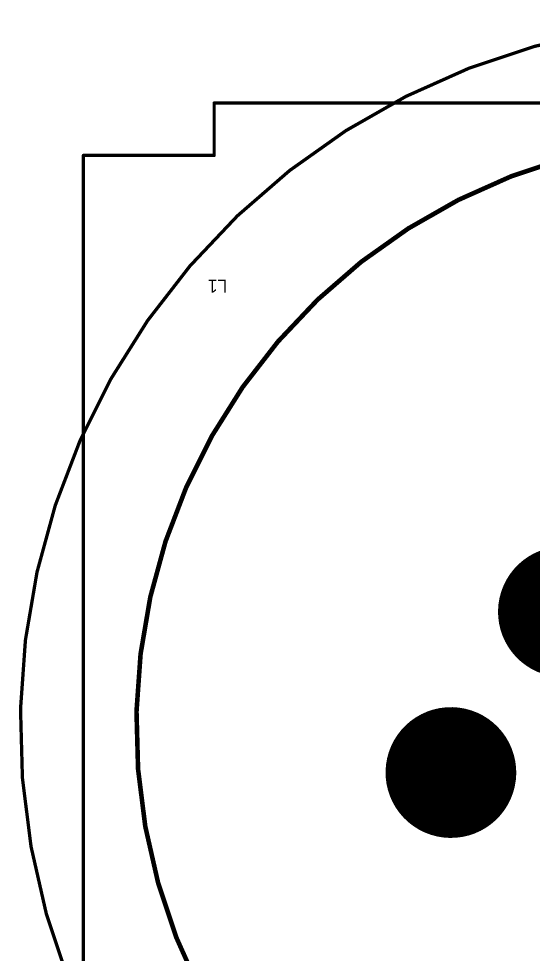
# Model space of a CAD drawing. Header units: millimetres. Extents: x -4 to 213, y -4 to 210.
# Drawn here: x 17.4 to 56.8, y 117.3 to 188.9 of the extents above; entities that cross this region are included whole.
import ezdxf

# ---------------------------------------------------------------- set-up
doc = ezdxf.new("R2010")
doc.units = ezdxf.units.MM
for name, color, linetype in [('BottomSolder', 6, 'Continuous'), ('Mechanical1', 6, 'Continuous'), ('Mechanical13', 56, 'Continuous'), ('Mechanical15', 56, 'Continuous'), ('PadHoleLayer', 156, 'Continuous'), ('TopOverlay', 2, 'Continuous'), ('TopSolder', 216, 'Continuous')]:
    doc.layers.add(name, color=color, linetype=linetype)

# ---------------------------------------------------------------- blocks, each defined once
blk = doc.blocks.new('DROSS__900_450_UH__R100230_041_000_17')
at = {"layer": 'BottomSolder', "const_width": 0.1016}
blk.add_lwpolyline([(-15.05080048, 15.00000048, 1), (-14.94920048, 15.00000048, 1)], format="xyb", close=True, dxfattribs=at)
at = {"layer": 'Mechanical13', "const_width": 0.254}
blk.add_lwpolyline([(44.90400722, 0, 1), (-44.90400722, 0, 1)], format="xyb", close=True, dxfattribs=at)
at = {"layer": 'Mechanical15', "const_width": 0.254}
blk.add_lwpolyline([(53.82509427999999, 0, 1), (-53.82509427999999, 0, 1)], format="xyb", close=True, dxfattribs=at)
at = {"layer": 'PadHoleLayer', "const_width": 5.00000016}
for points in [[(-17.50000056, 15.00000048, 1), (-12.5000004, 15.00000048, 1)], [(-2.49999754, 15.00000048, 1), (2.50000262, 15.00000048, 1)]]:
    blk.add_lwpolyline(points, format="xyb", close=True, dxfattribs=at)
at = {"layer": 'TopOverlay', "const_width": 0.254}
blk.add_lwpolyline([(44.99999889999999, 0, 1), (-44.99999889999999, 0, 1)], format="xyb", close=True, dxfattribs=at)
at = {"layer": 'TopSolder', "const_width": 0.1016}
blk.add_lwpolyline([(-15.05080048, 15.00000048, 1), (-14.94920048, 15.00000048, 1)], format="xyb", close=True, dxfattribs=at)

msp = doc.modelspace()

# ---------------------------------------------------------------- linework, layer by layer
at = {"layer": 'Mechanical1', "const_width": 0.254}
for points in [[(32.40000124, 178.3999988), (32.40000124, 182.40000096)], [(32.40000124, 182.40000096), (175.39999972, 182.40000096)], [(22.40000092, 178.3999988), (32.40000124, 178.3999988)], [(22.40000092, 30.40000016), (22.40000092, 178.3999988)]]:
    msp.add_lwpolyline(points, dxfattribs=at)
at = {"layer": 'Mechanical1', "const_width": 0.127}
for points in [[(32.33650124, 182.40000096, 1), (32.46350124, 182.40000096, 1)], [(32.33650124, 182.40000096, 1), (32.46350124, 182.40000096, 1)], [(22.33650092, 178.3999988, 1), (22.46350092, 178.3999988, 1)], [(22.33650092, 178.3999988, 1), (22.46350092, 178.3999988, 1)], [(32.33650124, 178.3999988, 1), (32.46350124, 178.3999988, 1)], [(32.33650124, 178.3999988, 1), (32.46350124, 178.3999988, 1)]]:
    msp.add_lwpolyline(points, format="xyb", close=True, dxfattribs=at)

# ---------------------------------------------------------------- block references
at = {"rotation": 55}
msp.add_blockref('DROSS__900_450_UH__R100230_041_000_17', (71.39999689999999, 134.89999944), dxfattribs=at)

# ---------------------------------------------------------------- texts
at = {"layer": 'TopOverlay'}
msp.add_text('L1', height=1.00000054, rotation=180, dxfattribs=at).set_placement((33.39999924, 168.90000002))

doc.saveas('drawing.dxf')
